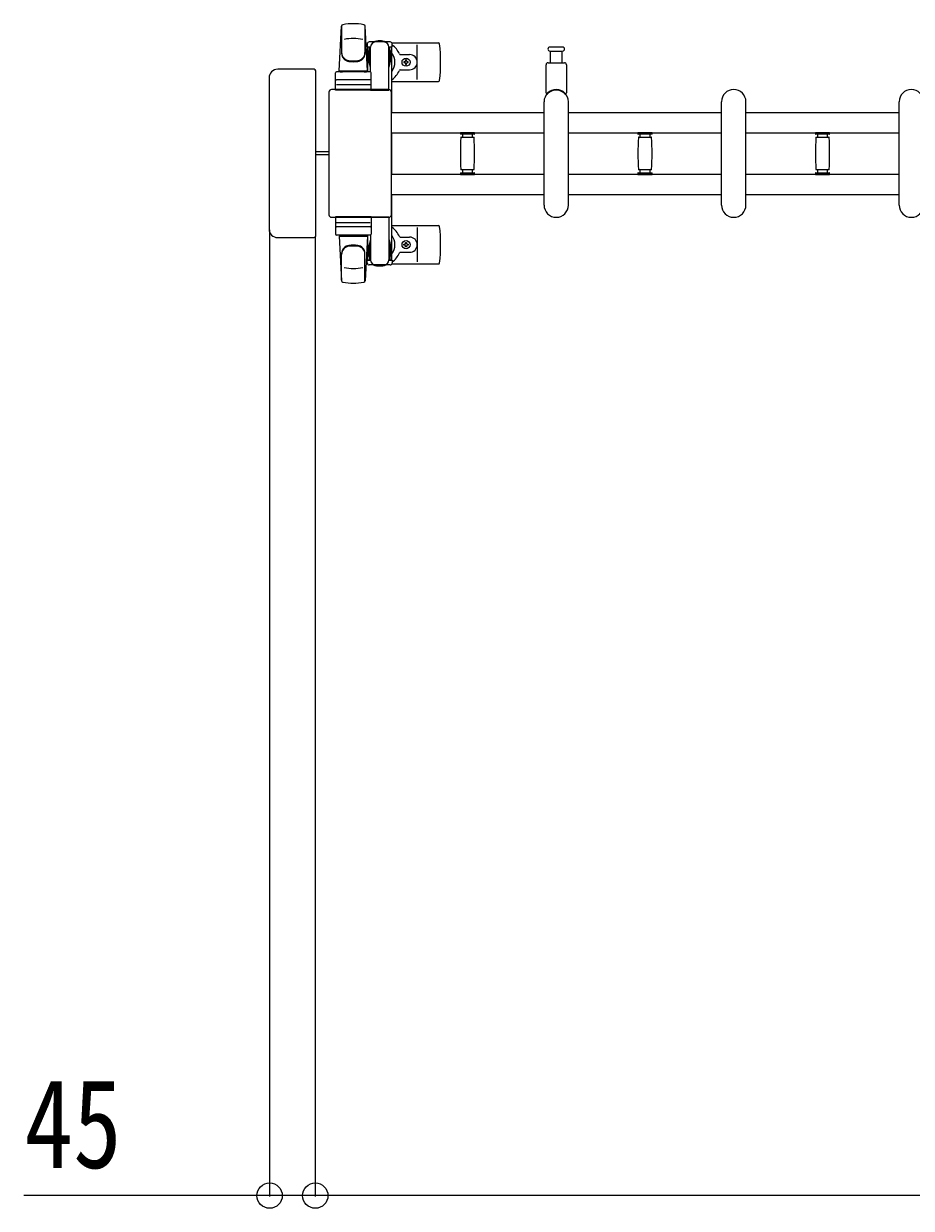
# Model space of a CAD drawing. Units: millimetres, scale not verified. Extents: x -16820 to 16820, y -11880 to 11880.
# Drawn here: x -9417 to -8542, y 1290 to 2458 of the extents above; entities that cross this region are included whole.
import ezdxf
from ezdxf.enums import TextEntityAlignment as Align

# ---------------------------------------------------------------- set-up
doc = ezdxf.new("R2010")
doc.units = ezdxf.units.MM
doc.header["$LTSCALE"] = 50
for name, color, linetype in [('0-3_YKK_13', 4, 'Continuous'), ('0-4_YKK_A1', 4, 'Continuous'), ('0-5_YKK_D', 6, 'Continuous')]:
    doc.layers.add(name, color=color, linetype=linetype)
doc.styles.add('ＭＳ ゴシック', font='')
doc.styles.get('ＭＳ ゴシック').set_extended_font_data('MS Gothic')

msp = doc.modelspace()

# ---------------------------------------------------------------- linework, layer by layer
at = {"layer": '0-3_YKK_13'}
for p, q in [((-9105.92, 2411.5), (-9103.49, 2455.53)), ((-9103.42, 2455.11), (-9103.42, 2429.37)), ((-9080.42, 2455.88), (-9080.42, 2428.69)), ((-9077.92, 2411.5), (-9080.36, 2455.53)), ((-9076.72, 2431.7), (-9075.92, 2431.7)), ((-9076.72, 2421.19), (-9076.72, 2431.7)), ((-9055.62, 2440), (-9076.22, 2440)), ((-9075.92, 2418.2), (-9075.92, 2435.2)), ((-9074.92, 2410.37), (-9074.92, 2435)), ((-9056.92, 2435.2), (-9053.62, 2435.2)), ((-9056.92, 2392.5), (-9056.92, 2435)), ((-9055.92, 2418.2), (-9055.92, 2435.2)), ((-9055.12, 2431.7), (-9055.92, 2431.7)), ((-9055.12, 2421.19), (-9055.12, 2431.7)), ((-9053.89, 2439), (-9007.83, 2439)), ((-9053.62, 2435.2), (-9053.62, 2438)), ((-9028.92, 2403), (-9028.92, 2437)), ((-8898.17, 2431), (-8885.67, 2431)), ((-8897.42, 2419.5), (-8897.42, 2431)), ((-8886.42, 2431), (-8886.42, 2419.5)), ((-9075.12, 2415.2), (-9076.72, 2421.19)), ((-9056.73, 2415.2), (-9055.12, 2421.19)), ((-9045.63, 2427.5), (-9036.42, 2427.5)), ((-9041.24, 2420.44), (-9042.12, 2420.44)), ((-9038.6, 2419.56), (-9037.72, 2419.56)), ((-8899.92, 2419.5), (-8883.92, 2419.5)), ((-9130.42, 2413), (-9166.44, 2413)), ((-9166.44, 2413), (-9166.44, 2413)), ((-9130.42, 2413), (-9130.42, 2413)), ((-9128.92, 2248.5), (-9128.92, 2411.5)), ((-9128.92, 2411.5), (-9128.92, 2411.5)), ((-9109.42, 2392.5), (-9109.42, 2409.5)), ((-9075.42, 2410.5), (-9108.42, 2410.5)), ((-9105.92, 2411.5), (-9077.92, 2411.5)), ((-9104.92, 2410.5), (-9104.92, 2411.5)), ((-9104.92, 2411.5), (-9078.92, 2411.5)), ((-9104.92, 2410.5), (-9102.52, 2410.5)), ((-9081.32, 2410.5), (-9078.92, 2410.5)), ((-9078.92, 2410.5), (-9078.92, 2411.5)), ((-9075.12, 2415.2), (-9074.92, 2415.2)), ((-9074.42, 2392.5), (-9074.42, 2409.5)), ((-9056.73, 2415.2), (-9056.92, 2415.2)), ((-9045.63, 2412.5), (-9036.42, 2412.5)), ((-8901.92, 2389.67), (-8901.92, 2417.5)), ((-8881.92, 2417.5), (-8881.92, 2389.67)), ((-9174.92, 2404.52), (-9174.92, 2255.48)), ((-9174.92, 2404.52), (-9174.92, 2404.52)), ((-9108.48, 2398), (-9075.31, 2398)), ((-9075.42, 2402.5), (-9108.42, 2402.5)), ((-9053.92, 2401), (-9007.83, 2401)), ((-9115.92, 2390.5), (-9115.92, 2269.5)), ((-9115.92, 2390.5), (-9115.92, 2390.5)), ((-9056.92, 2393), (-9113.43, 2393)), ((-9113.43, 2393), (-9113.43, 2393)), ((-9074.42, 2392.5), (-9109.42, 2392.5)), ((-9074.92, 2392.5), (-9056.92, 2392.5)), ((-9056.92, 2393), (-9056.92, 2393)), ((-9054.42, 2269.5), (-9054.42, 2390.5)), ((-9054.42, 2390.5), (-9054.42, 2390.5)), ((-8903.92, 2279), (-8903.92, 2381)), ((-8879.92, 2279), (-8879.92, 2381)), ((-8728.92, 2279), (-8728.92, 2381)), ((-8704.92, 2279), (-8704.92, 2381)), ((-8553.92, 2279), (-8553.92, 2381)), ((-8986.42, 2350.6), (-8986.42, 2349.3)), ((-8986.42, 2350.6), (-8979.42, 2350.6)), ((-8979.42, 2349), (-8986.12, 2349)), ((-8984.42, 2349), (-8984.42, 2346)), ((-8979.42, 2350.6), (-8972.42, 2350.6)), ((-8972.72, 2349), (-8979.42, 2349)), ((-8974.42, 2346), (-8974.42, 2349)), ((-8972.42, 2349.3), (-8972.42, 2350.6)), ((-8811.42, 2350.6), (-8811.42, 2349.3)), ((-8811.42, 2350.6), (-8804.42, 2350.6)), ((-8804.42, 2349), (-8811.12, 2349)), ((-8809.42, 2349), (-8809.42, 2346)), ((-8804.42, 2350.6), (-8797.42, 2350.6)), ((-8797.72, 2349), (-8804.42, 2349)), ((-8799.42, 2346), (-8799.42, 2349)), ((-8797.42, 2349.3), (-8797.42, 2350.6)), ((-8636.42, 2350.6), (-8636.42, 2349.3)), ((-8636.42, 2350.6), (-8629.42, 2350.6)), ((-8629.42, 2349), (-8636.12, 2349)), ((-8634.42, 2349), (-8634.42, 2346)), ((-8629.42, 2350.6), (-8622.42, 2350.6)), ((-8622.72, 2349), (-8629.42, 2349)), ((-8624.42, 2346), (-8624.42, 2349)), ((-8622.42, 2349.3), (-8622.42, 2350.6)), ((-8985.64, 2346), (-8973.21, 2346)), ((-8810.64, 2346), (-8798.21, 2346)), ((-8635.64, 2346), (-8623.21, 2346)), ((-9115.92, 2331.5), (-9128.92, 2331.5)), ((-9115.92, 2328.5), (-9128.92, 2328.5)), ((-8979.42, 2314), (-8985.64, 2314)), ((-8984.42, 2314), (-8984.42, 2311)), ((-8973.21, 2314), (-8979.42, 2314)), ((-8974.42, 2311), (-8974.42, 2314)), ((-8804.42, 2314), (-8810.64, 2314)), ((-8809.42, 2314), (-8809.42, 2311)), ((-8798.21, 2314), (-8804.42, 2314)), ((-8799.42, 2311), (-8799.42, 2314)), ((-8629.42, 2314), (-8635.64, 2314)), ((-8634.42, 2314), (-8634.42, 2311)), ((-8623.21, 2314), (-8629.42, 2314)), ((-8624.42, 2311), (-8624.42, 2314)), ((-8986.42, 2310.7), (-8986.42, 2309.4)), ((-8986.42, 2309.4), (-8979.42, 2309.4)), ((-8986.12, 2311), (-8972.72, 2311)), ((-8979.42, 2309.4), (-8972.42, 2309.4)), ((-8972.42, 2309.4), (-8972.42, 2310.7)), ((-8811.42, 2310.7), (-8811.42, 2309.4)), ((-8811.42, 2309.4), (-8804.42, 2309.4)), ((-8811.12, 2311), (-8797.72, 2311)), ((-8804.42, 2309.4), (-8797.42, 2309.4)), ((-8797.42, 2309.4), (-8797.42, 2310.7)), ((-8636.42, 2310.7), (-8636.42, 2309.4)), ((-8636.42, 2309.4), (-8629.42, 2309.4)), ((-8636.12, 2311), (-8622.72, 2311)), ((-8629.42, 2309.4), (-8622.42, 2309.4)), ((-8622.42, 2309.4), (-8622.42, 2310.7)), ((-9115.92, 2269.5), (-9115.92, 2269.5)), ((-9113.43, 2267), (-9056.92, 2267)), ((-9113.43, 2267), (-9113.43, 2267)), ((-9074.42, 2267.5), (-9109.42, 2267.5)), ((-9109.42, 2267.5), (-9109.42, 2250.5)), ((-9074.92, 2267.5), (-9056.92, 2267.5)), ((-9074.42, 2267.5), (-9074.42, 2250.5)), ((-9056.92, 2267.5), (-9056.92, 2225)), ((-9056.92, 2267), (-9056.92, 2267)), ((-9054.42, 2269.5), (-9054.42, 2269.5)), ((-9174.92, 2255.48), (-9174.92, 2255.48)), ((-9108.48, 2262), (-9075.31, 2262)), ((-9075.42, 2257.5), (-9108.42, 2257.5)), ((-9053.92, 2259), (-9007.83, 2259)), ((-9028.92, 2257), (-9028.92, 2223)), ((-9166.44, 2247), (-9130.42, 2247)), ((-9166.44, 2247), (-9166.44, 2247)), ((-9130.42, 2247), (-9130.42, 2247)), ((-9128.92, 2248.5), (-9128.92, 2248.5)), ((-9075.42, 2249.5), (-9108.42, 2249.5)), ((-9105.92, 2248.5), (-9077.92, 2248.5)), ((-9105.92, 2248.5), (-9103.49, 2204.47)), ((-9104.92, 2249.5), (-9102.52, 2249.5)), ((-9104.92, 2249.5), (-9104.92, 2248.5)), ((-9104.92, 2248.5), (-9078.92, 2248.5)), ((-9081.32, 2249.5), (-9078.92, 2249.5)), ((-9077.92, 2248.5), (-9080.36, 2204.47)), ((-9078.92, 2249.5), (-9078.92, 2248.5)), ((-9075.12, 2244.8), (-9076.72, 2238.81)), ((-9075.12, 2244.8), (-9074.92, 2244.8)), ((-9074.92, 2249.63), (-9074.92, 2225)), ((-9056.73, 2244.8), (-9056.92, 2244.8)), ((-9056.73, 2244.8), (-9055.12, 2238.81)), ((-9045.63, 2247.5), (-9036.42, 2247.5)), ((-9076.72, 2238.81), (-9076.72, 2228.3)), ((-9075.92, 2241.8), (-9075.92, 2224.8)), ((-9055.92, 2241.8), (-9055.92, 2224.8)), ((-9055.12, 2238.81), (-9055.12, 2228.3)), ((-9045.63, 2232.5), (-9036.42, 2232.5)), ((-9041.24, 2239.56), (-9042.12, 2239.56)), ((-9038.6, 2240.44), (-9037.72, 2240.44)), ((-9103.42, 2204.89), (-9103.42, 2230.63)), ((-9080.42, 2204.12), (-9080.42, 2231.31)), ((-9076.72, 2228.3), (-9075.92, 2228.3)), ((-9056.92, 2224.8), (-9053.62, 2224.8)), ((-9055.12, 2228.3), (-9055.92, 2228.3)), ((-9053.89, 2221), (-9007.83, 2221)), ((-9053.62, 2224.8), (-9053.62, 2222)), ((-9055.62, 2220), (-9076.22, 2220))]:
    msp.add_line(p, q, dxfattribs=at)
for points in [[(-9078.22, 2438), (-9078.22, 2435.2), (-9074.92, 2435.2)], [(-8885.67, 2435), (-8891.92, 2435), (-8898.17, 2435)], [(-9042.12, 2420.44), (-9042.12, 2419.56), (-9041.24, 2419.56)], [(-9039.48, 2421.32), (-9039.48, 2422.2), (-9040.36, 2422.2), (-9040.36, 2421.32)], [(-9037.72, 2419.56), (-9037.72, 2420.44), (-9038.6, 2420.44)], [(-9040.36, 2418.68), (-9040.36, 2417.8), (-9039.48, 2417.8), (-9039.48, 2418.68)], [(-9042.12, 2239.56), (-9042.12, 2240.44), (-9041.24, 2240.44)], [(-9040.36, 2241.32), (-9040.36, 2242.2), (-9039.48, 2242.2), (-9039.48, 2241.32)], [(-9039.48, 2238.68), (-9039.48, 2237.8), (-9040.36, 2237.8), (-9040.36, 2238.68)], [(-9037.72, 2240.44), (-9037.72, 2239.56), (-9038.6, 2239.56)], [(-9078.22, 2222), (-9078.22, 2224.8), (-9074.92, 2224.8)]]:
    msp.add_lwpolyline(points, dxfattribs=at)
for centre in [(-9039.92, 2420), (-9039.92, 2240)]:
    msp.add_circle(centre, 4, dxfattribs=at)
for centre, radius, start, end in [((-9101.99, 2455.44), 1.5, 101.97738, 176.83138), ((-9091.92, 2408), 50, 78.05356, 101.94644), ((-9091.92, 2408), 50, 78.02262, 101.94644), ((-9081.86, 2455.44), 1.5, 3.16862, 78.02262), ((-9091.92, 2393.4), 50, 79.12335, 100.54947), ((-9065.92, 2420), 21, 125.85347, 129.53368), ((-9076.22, 2438), 2, 90, 180), ((-9069.92, 2435), 5, 90, 180), ((-9065.92, 2420), 21, 72.24721, 107.75279), ((-9061.92, 2435), 5, 0, 90), ((-9055.62, 2438), 2, 0, 90), ((-9065.92, 2420), 21, 22.72842, 54.14653), ((-9007.83, 2438), 1, 5.73917, 90), ((-9186.92, 2420), 181, 354.26083, 5.73917), ((-8898.17, 2433), 2, 90, 180), ((-8898.17, 2433), 2, 180, 270), ((-8885.67, 2433), 2, 0, 90), ((-8885.67, 2433), 2, 270, 0), ((-9095.42, 2429.56), 8, 180, 263.72071), ((-9095.42, 2428.69), 8, 180, 263.72071), ((-9091.92, 2461.37), 40, 263.72071, 276.27929), ((-9091.92, 2460.5), 40, 263.72071, 276.27929), ((-9088.42, 2429.56), 8, 276.27929, 0), ((-9088.42, 2428.69), 8, 276.27929, 0), ((-9065.92, 2420), 15, 143.1301, 149.27754), ((-9065.92, 2420), 15, 323.1301, 36.8699), ((-9045.63, 2428.5), 1, 202.72842, 270), ((-9041.24, 2421.32), 0.88, 270, 0), ((-9041.24, 2418.68), 0.88, 0, 90), ((-9038.6, 2421.32), 0.88, 180, 270), ((-9038.6, 2418.68), 0.88, 90, 180), ((-9036.42, 2420), 7.5, 270, 90), ((-8899.92, 2417.5), 2, 90, 180), ((-8883.92, 2417.5), 2, 0, 90), ((-9108.42, 2409.5), 1, 90, 180), ((-9075.42, 2409.5), 1, 0, 90), ((-9065.92, 2420), 21, 304.8499, 337.27158), ((-9045.63, 2411.5), 1, 90, 157.27158), ((-9108.42, 2401.5), 1, 90, 180), ((-9075.42, 2401.5), 1, 0, 90), ((-9007.83, 2402), 1, 270, 354.26083), ((-8891.92, 2381), 12, 0, 180), ((-8900.92, 2389.67), 1, 180, 316.0544), ((-8891.92, 2381), 11.5, 43.94553, 136.0544), ((-8882.92, 2389.67), 1, 223.94553, 0), ((-8716.92, 2381), 12, 0, 180), ((-8541.92, 2381), 12, 0, 180), ((-8986.12, 2349.3), 0.3, 180, 270), ((-8972.72, 2349.3), 0.3, 270, 0), ((-8811.12, 2349.3), 0.3, 180, 270), ((-8797.72, 2349.3), 0.3, 270, 0), ((-8636.12, 2349.3), 0.3, 180, 270), ((-8622.72, 2349.3), 0.3, 270, 0), ((-8730.42, 2330), 256, 176.47982, 183.52018), ((-8985.64, 2345.7), 0.3, 90, 176.47982), ((-8973.21, 2345.7), 0.3, 3.52018, 90), ((-9228.42, 2330), 256, 356.47982, 3.52018), ((-8555.42, 2330), 256, 176.47982, 183.52018), ((-8810.64, 2345.7), 0.3, 90, 176.47982), ((-8798.21, 2345.7), 0.3, 3.52018, 90), ((-9053.42, 2330), 256, 356.47982, 3.52018), ((-8380.42, 2330), 256, 176.47982, 183.52018), ((-8635.64, 2345.7), 0.3, 90, 176.47982), ((-8623.21, 2345.7), 0.3, 3.52018, 90), ((-8878.42, 2330), 256, 356.47982, 3.52018), ((-8985.64, 2314.3), 0.3, 183.52018, 270), ((-8973.21, 2314.3), 0.3, 270, 356.47982), ((-8810.64, 2314.3), 0.3, 183.52018, 270), ((-8798.21, 2314.3), 0.3, 270, 356.47982), ((-8635.64, 2314.3), 0.3, 183.52018, 270), ((-8623.21, 2314.3), 0.3, 270, 356.47982), ((-8986.12, 2310.7), 0.3, 90, 180), ((-8972.72, 2310.7), 0.3, 0, 90), ((-8811.12, 2310.7), 0.3, 90, 180), ((-8797.72, 2310.7), 0.3, 0, 90), ((-8636.12, 2310.7), 0.3, 90, 180), ((-8622.72, 2310.7), 0.3, 0, 90), ((-8891.92, 2279), 12, 180, 0), ((-8716.92, 2279), 12, 180, 0), ((-8541.92, 2279), 12, 180, 0), ((-9108.42, 2258.5), 1, 180, 270), ((-9075.42, 2258.5), 1, 270, 0), ((-9065.92, 2240), 21, 22.72842, 55.1501), ((-9007.83, 2258), 1, 5.73917, 90), ((-9186.92, 2240), 181, 354.26083, 5.73917), ((-9108.42, 2250.5), 1, 180, 270), ((-9075.42, 2250.5), 1, 270, 0), ((-9065.92, 2240), 15, 323.1301, 36.8699), ((-9045.63, 2248.5), 1, 202.72842, 270), ((-9036.42, 2240), 7.5, 270, 90), ((-9095.42, 2231.31), 8, 96.27929, 180), ((-9095.42, 2230.44), 8, 96.27929, 180), ((-9091.92, 2199.5), 40, 83.72071, 96.27929), ((-9091.92, 2198.63), 40, 83.72071, 96.27929), ((-9088.42, 2231.31), 8, 0, 83.72071), ((-9088.42, 2230.44), 8, 0, 83.72071), ((-9065.92, 2240), 15, 210.72246, 216.8699), ((-9065.92, 2240), 21, 305.85347, 337.27158), ((-9045.63, 2231.5), 1, 90, 157.27158), ((-9041.24, 2241.32), 0.88, 270, 0), ((-9041.24, 2238.68), 0.88, 0, 90), ((-9038.6, 2241.32), 0.88, 180, 270), ((-9038.6, 2238.68), 0.88, 90, 180), ((-9065.92, 2240), 21, 230.46632, 234.14653), ((-9076.22, 2222), 2, 180, 270), ((-9069.92, 2225), 5, 180, 270), ((-9061.92, 2225), 5, 270, 0), ((-9055.62, 2222), 2, 270, 0), ((-9007.83, 2222), 1, 270, 354.26083), ((-9091.92, 2266.6), 50, 259.45053, 280.87665), ((-9065.92, 2240), 21, 252.24721, 287.75279), ((-9101.99, 2204.56), 1.5, 183.16862, 258.02262), ((-9091.92, 2252), 50, 258.05356, 281.97738), ((-9091.92, 2252), 50, 258.05356, 281.94644), ((-9081.86, 2204.56), 1.5, 281.97738, 356.83138)]:
    msp.add_arc(centre, radius, start, end, dxfattribs=at)
for centre, major_axis, ratio, start_param, end_param in [((-9166.41, 2404.48), (-6.03, 6.03), 0.996541, 5.4996506, 7.06672), ((-9130.43, 2411.5), (1.06, 1.06), 0.997762, 5.4996506, 7.06672), ((-9113.42, 2390.5), (1.77, -1.77), 0.997169, 2.358058, 3.9251274), ((-9056.93, 2390.5), (-1.77, -1.77), 0.997169, 2.358058, 3.9251274), ((-9113.42, 2269.5), (-1.77, -1.77), 0.997169, 5.4996506, 7.06672), ((-9056.93, 2269.5), (1.77, -1.77), 0.997169, 5.4996506, 7.06672), ((-9166.41, 2255.52), (6.03, 6.03), 0.996541, 2.358058, 3.9251274), ((-9130.43, 2248.5), (-1.06, 1.06), 0.997762, 2.358058, 3.9251274)]:
    msp.add_ellipse(centre, major_axis=major_axis, ratio=ratio, start_param=start_param, end_param=end_param, dxfattribs=at)
at = {"layer": '0-4_YKK_A1'}
for p, q in [((-9077.92, 2435), (-9077.92, 2410.5)), ((-9075.92, 2435), (-9077.92, 2435)), ((-9053.92, 2435), (-9055.92, 2435)), ((-9053.92, 2370.5), (-9053.92, 2435)), ((-9054.42, 2370.5), (-8903.92, 2370.5)), ((-8879.92, 2370.5), (-8728.92, 2370.5)), ((-8704.92, 2370.5), (-8553.92, 2370.5)), ((-9054.42, 2350.5), (-8903.92, 2350.5)), ((-9053.92, 2309.5), (-9053.92, 2350.5)), ((-8879.92, 2350.5), (-8728.92, 2350.5)), ((-8704.92, 2350.5), (-8553.92, 2350.5)), ((-9054.42, 2309.5), (-8903.92, 2309.5)), ((-8879.92, 2309.5), (-8728.92, 2309.5)), ((-8704.92, 2309.5), (-8553.92, 2309.5)), ((-9054.42, 2289.5), (-8903.92, 2289.5)), ((-9053.92, 2225), (-9053.92, 2289.5)), ((-8879.92, 2289.5), (-8728.92, 2289.5)), ((-8704.92, 2289.5), (-8553.92, 2289.5)), ((-9077.92, 2249.5), (-9077.92, 2225)), ((-9077.92, 2225), (-9074.92, 2225)), ((-9056.92, 2225), (-9053.92, 2225))]:
    msp.add_line(p, q, dxfattribs=at)
at = {"layer": '0-5_YKK_D'}
for p, q in [((-9174.42, 2254.5), (-9174.42, 1301)), ((-9129.42, 2247.5), (-9129.42, 1301)), ((-9129.42, 2182), (-9129.42, 1301)), ((-5518.42, 1302), (-9129.42, 1302))]:
    msp.add_line(p, q, dxfattribs=at)
msp.add_lwpolyline([(-9129.42, 1302), (-9174.42, 1302), (-9416.82, 1302)], dxfattribs=at)
for centre in [(-9174.42, 1302), (-9129.42, 1302), (-9129.42, 1302)]:
    msp.add_circle(centre, 12.5, dxfattribs=at)

# ---------------------------------------------------------------- texts
at = {"layer": '0-5_YKK_D', "style": 'ＭＳ ゴシック', "width": 0.8}
msp.add_text('45', height=87.98, dxfattribs=at).set_placement((-9416.02, 1302.8), align=Align.BOTTOM_LEFT)

doc.saveas('drawing.dxf')
